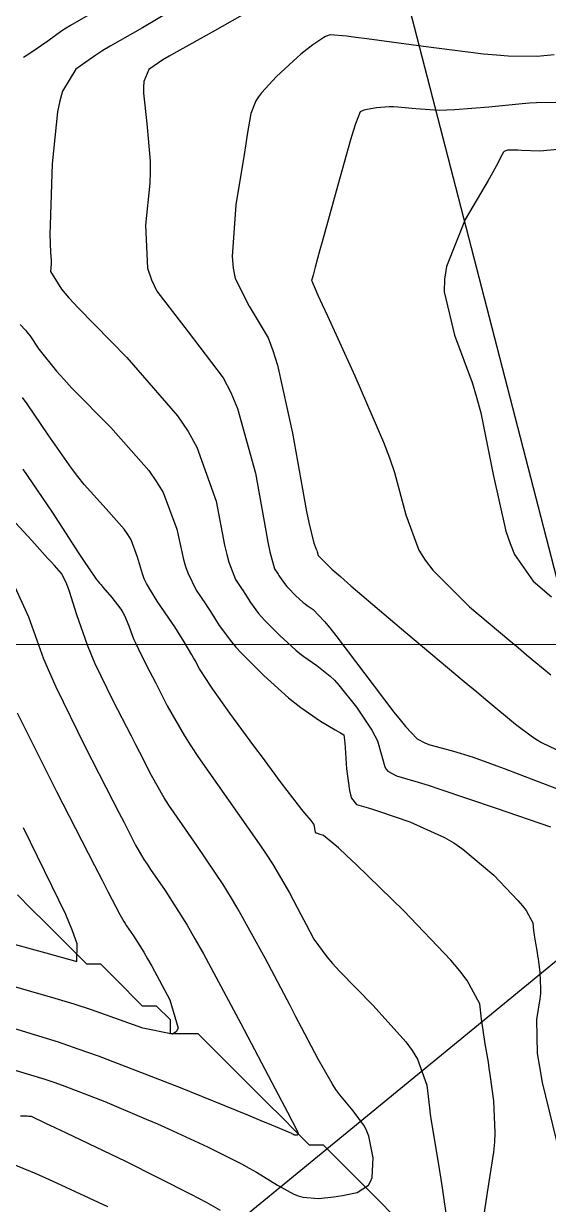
# Model space of a CAD drawing. Header units: metres. Extents: x 837475 to 838479, y 1189012 to 1191015.
# Drawn here: x 837919.4 to 837957.1, y 1190773.6 to 1190858.5 of the extents above; entities that cross this region are included whole.
import ezdxf

# ---------------------------------------------------------------- set-up
doc = ezdxf.new("R2010")
doc.units = ezdxf.units.M
doc.header["$LTSCALE"] = 0.3
doc.layers.add('COORD', color=7, linetype='Continuous', lineweight=20)
for name, color, linetype in [('CORREDORVIA', 70, 'Continuous'), ('COTAS 10', 1, 'Continuous'), ('COTAS INT', 252, 'Continuous'), ('DRENAJE', 5, 'Continuous')]:
    doc.layers.add(name, color=color, linetype=linetype)

msp = doc.modelspace()

# ---------------------------------------------------------------- linework, layer by layer
at = {"layer": 'COORD'}
msp.add_line((837476.514, 1190813.872), (838476.514, 1190813.872), dxfattribs=at)
at = {"layer": 'CORREDORVIA'}
msp.add_lwpolyline([(838157.033, 1190996.193), (838237.174, 1190821.339), (838237.001, 1190602.875), (838240.031, 1190437.198), (838223.537, 1190366.272), (838212.196, 1190288.92), (838221.396, 1189997.878), (837954.545, 1189509.173), (837751.159, 1189231.384), (837593.191, 1189234.399), (837744.487, 1189686.609), (837750.277, 1189933.973), (837723.624, 1190051.525), (837726.092, 1190134.48), (837885.383, 1190229.429), (837983.184, 1190344.12), (837817.554, 1190502.187), (837798.033, 1190660.17), (837963.574, 1190795.982), (837910.676, 1191000.965)], close=True, dxfattribs=at)
at = {"layer": 'COTAS 10'}
for points in [[(837924.034, 1190859.086), (837922.79, 1190858.366), (837922.472, 1190858.164), (837922.166, 1190857.962), (837921.154, 1190857.225), (837919.878, 1190856.354), (837919.405, 1190856.068)], [(837958.061, 1190849.465), (837956.521, 1190849.335), (837955.212, 1190849.385), (837954.942, 1190849.392), (837954.71, 1190849.396), (837954.206, 1190849.388), (837953.998, 1190849.324), (837953.953, 1190849.294), (837953.914, 1190849.258), (837953.821, 1190849.083), (837953.379, 1190848.238), (837953.121, 1190847.779), (837952.803, 1190847.224), (837951.163, 1190844.407), (837949.811, 1190841.032), (837949.674, 1190840.124), (837949.641, 1190839.228), (837950.379, 1190836.09), (837951.665, 1190832.694), (837951.977, 1190831.635), (837952.27, 1190830.525), (837953.168, 1190826.09), (837954.079, 1190822.011), (837954.38, 1190821.125), (837954.702, 1190820.346), (837956.042, 1190818.411), (837957.356, 1190817.308)], [(837919.165, 1190836.879), (837919.563, 1190836.461), (837919.704, 1190836.281), (837919.858, 1190836.072), (837920.526, 1190835.087), (837921.778, 1190833.515), (837922.3, 1190832.936), (837922.897, 1190832.296), (837925.69, 1190829.464), (837928.419, 1190826.375), (837928.976, 1190825.571), (837929.448, 1190824.79), (837930.435, 1190822.156), (837930.909, 1190819.97), (837931.057, 1190819.47), (837931.211, 1190819.017), (837931.831, 1190817.765), (837932.489, 1190816.799), (837932.669, 1190816.526), (837932.847, 1190816.251), (837933.482, 1190815.239), (837934.354, 1190814.062), (837934.683, 1190813.683), (837935.048, 1190813.282), (837936.683, 1190811.64), (837938.452, 1190810.047), (837938.902, 1190809.677), (837939.336, 1190809.338), (837940.76, 1190808.367), (837941.817, 1190807.744), (837942.019, 1190807.625), (837942.182, 1190807.528), (837942.444, 1190807.37), (837942.478, 1190806.99), (837942.496, 1190806.754), (837942.519, 1190806.461), (837942.635, 1190804.929), (837942.829, 1190803.381), (837942.901, 1190803.078), (837942.981, 1190802.828), (837943.337, 1190802.381), (837944.172, 1190802.133), (837944.554, 1190802.009), (837945.002, 1190801.862), (837947.167, 1190801.131), (837949.67, 1190800.004), (837950.332, 1190799.607), (837950.98, 1190799.172), (837953.208, 1190797.296), (837954.939, 1190795.483), (837955.274, 1190795.089), (837955.546, 1190794.742), (837956.007, 1190793.876), (837956.069, 1190793.31), (837956.09, 1190793.151), (837956.113, 1190792.991), (837956.208, 1190792.407), (837956.322, 1190791.726), (837956.356, 1190791.505), (837956.392, 1190791.27), (837956.528, 1190790.305), (837956.578, 1190789.145), (837956.559, 1190788.787), (837956.526, 1190788.413), (837956.286, 1190786.93), (837956.336, 1190784.485), (837956.485, 1190783.506), (837956.692, 1190782.395), (837957.93, 1190777.289)], [(837918.96, 1190808.965), (837921.782, 1190803.301), (837924.521, 1190797.981), (837925.062, 1190796.93), (837925.508, 1190796.063), (837926.333, 1190794.457), (837926.612, 1190793.974), (837926.714, 1190793.815), (837926.827, 1190793.644), (837927.321, 1190792.937), (837928.064, 1190791.758), (837928.334, 1190791.29), (837928.631, 1190790.761), (837929.933, 1190788.339), (837930.536, 1190786.308), (837930.393, 1190786.025), (837930.114, 1190785.865), (837927.987, 1190786.294), (837924.307, 1190787.618), (837923.051, 1190788.021), (837921.691, 1190788.439), (837915.919, 1190790.082)]]:
    msp.add_lwpolyline(points, dxfattribs=at)
at = {"layer": 'COTAS INT'}
for points in [[(837930.733, 1190859.841), (837927.97, 1190858.195), (837925.65, 1190856.88), (837925.108, 1190856.551), (837924.61, 1190856.236), (837923.176, 1190855.228), (837922.216, 1190853.629), (837922.017, 1190852.943), (837921.847, 1190852.151), (837921.473, 1190848.412), (837921.342, 1190844.743), (837921.325, 1190843.994), (837921.316, 1190843.362), (837921.353, 1190842.047), (837921.41, 1190841.496), (837921.413, 1190841.346), (837921.412, 1190841.197), (837921.362, 1190840.667), (837922.15, 1190839.404), (837922.677, 1190838.793), (837923.338, 1190838.068), (837926.839, 1190834.504), (837930.484, 1190830.301), (837931.235, 1190829.172), (837931.875, 1190828.06), (837933.254, 1190824.17), (837933.863, 1190821), (837934.017, 1190820.342), (837934.164, 1190819.778), (837934.643, 1190818.534), (837935.075, 1190817.901), (837935.192, 1190817.722), (837935.309, 1190817.541), (837935.726, 1190816.878), (837936.298, 1190816.106), (837936.513, 1190815.858), (837936.753, 1190815.594), (837937.825, 1190814.517), (837938.985, 1190813.473), (837939.28, 1190813.231), (837939.565, 1190813.008), (837940.498, 1190812.371), (837941.457, 1190811.604), (837941.758, 1190811.299), (837942.073, 1190810.954), (837943.338, 1190809.375), (837944.448, 1190807.714), (837944.666, 1190807.317), (837944.845, 1190806.948), (837945.167, 1190805.845), (837945.372, 1190805.067), (837945.476, 1190804.904), (837945.601, 1190804.763), (837946.226, 1190804.443), (837947.784, 1190803.979), (837948.497, 1190803.749), (837949.333, 1190803.473), (837953.371, 1190802.11), (837957.281, 1190800.761)], [(837935.674, 1190859.4), (837932.981, 1190857.887), (837930.425, 1190856.467), (837929.891, 1190856.157), (837929.434, 1190855.884), (837928.412, 1190855.196), (837928.071, 1190854.325), (837928.042, 1190853.936), (837928.041, 1190853.483), (837928.277, 1190851.313), (837928.518, 1190848.618), (837928.52, 1190847.833), (837928.494, 1190847.033), (837928.17, 1190844.004), (837928.333, 1190840.921), (837928.614, 1190840.087), (837928.999, 1190839.26), (837931.241, 1190836.342), (837933.753, 1190833.041), (837934.307, 1190831.973), (837934.801, 1190830.839), (837936.074, 1190826.183), (837936.817, 1190822.031), (837936.977, 1190821.213), (837937.117, 1190820.539), (837937.455, 1190819.304), (837937.66, 1190819.003), (837937.716, 1190818.918), (837937.772, 1190818.832), (837937.969, 1190818.517), (837938.241, 1190818.15), (837938.343, 1190818.032), (837938.457, 1190817.907), (837938.967, 1190817.395), (837939.518, 1190816.899), (837939.658, 1190816.784), (837939.793, 1190816.678), (837940.237, 1190816.376), (837941.054, 1190815.523), (837941.424, 1190815.071), (837941.857, 1190814.525), (837946.038, 1190809.003), (837946.478, 1190808.448), (837946.856, 1190807.986), (837947.714, 1190807.081), (837948.256, 1190806.795), (837948.434, 1190806.724), (837948.625, 1190806.655), (837949.419, 1190806.435), (837950.304, 1190806.211), (837950.553, 1190806.141), (837950.804, 1190806.068), (837951.723, 1190805.773), (837952.977, 1190805.324), (837953.438, 1190805.153), (837953.948, 1190804.962), (837956.205, 1190804.104), (837958.404, 1190803.246)], [(837957.551, 1190856.257), (837956.328, 1190856.137), (837954.232, 1190856.149), (837953.401, 1190856.213), (837952.461, 1190856.302), (837948.164, 1190856.84), (837944.091, 1190857.401), (837943.293, 1190857.505), (837942.637, 1190857.586), (837941.462, 1190857.693), (837941.122, 1190857.557), (837940.993, 1190857.485), (837940.849, 1190857.399), (837940.203, 1190856.966), (837939.35, 1190856.296), (837939.075, 1190856.061), (837938.783, 1190855.804), (837937.59, 1190854.697), (837936.514, 1190853.529), (837936.297, 1190853.233), (837936.114, 1190852.95), (837935.744, 1190852.03), (837935.494, 1190850.513), (837935.386, 1190849.855), (837935.262, 1190849.093), (837934.677, 1190845.478), (837934.404, 1190841.749), (837934.476, 1190840.915), (837934.613, 1190840.166), (837935.642, 1190838.18), (837936.999, 1190835.914), (837937.343, 1190834.989), (837937.672, 1190833.935), (837938.746, 1190829.056), (837939.578, 1190824.363), (837939.755, 1190823.427), (837939.91, 1190822.649), (837940.276, 1190821.152), (837940.457, 1190820.732), (837940.494, 1190820.633), (837940.527, 1190820.542), (837940.597, 1190820.276), (837941.583, 1190819.295), (837942.193, 1190818.753), (837942.948, 1190818.094), (837946.89, 1190814.738), (837951.076, 1190811.219), (837951.985, 1190810.458), (837952.785, 1190809.79), (837954.773, 1190808.145), (837956, 1190807.232), (837956.32, 1190807.025), (837956.632, 1190806.837), (837957.689, 1190806.324)], [(837957.658, 1190852.82), (837956.281, 1190852.798), (837955.786, 1190852.768), (837955.242, 1190852.727), (837952.865, 1190852.492), (837950.417, 1190852.287), (837949.828, 1190852.265), (837949.277, 1190852.258), (837947.609, 1190852.36), (837946.314, 1190852.495), (837945.998, 1190852.51), (837945.702, 1190852.515), (837944.786, 1190852.449), (837944.121, 1190852.324), (837943.983, 1190852.292), (837943.864, 1190852.261), (837943.599, 1190852.158), (837943.27, 1190851.288), (837943.11, 1190850.774), (837942.921, 1190850.142), (837941.993, 1190846.871), (837941.062, 1190843.509), (837940.872, 1190842.818), (837940.711, 1190842.232), (837940.372, 1190840.985), (837940.249, 1190840.516), (837940.224, 1190840.421), (837940.203, 1190840.34), (837940.159, 1190840.174), (837940.141, 1190840.113), (837940.136, 1190840.098), (837940.13, 1190840.084), (837940.111, 1190840.044), (837940.576, 1190838.971), (837940.876, 1190838.307), (837941.251, 1190837.483), (837943.226, 1190833.183), (837945.283, 1190828.402), (837945.71, 1190827.275), (837946.076, 1190826.233), (837946.882, 1190823.183), (837947.831, 1190820.653), (837948.286, 1190819.939), (837948.825, 1190819.22), (837951.466, 1190816.574), (837954.3, 1190814.195), (837954.961, 1190813.643), (837955.568, 1190813.138), (837957.312, 1190811.702)], [(837952.321, 1190771.64), (837952.749, 1190774.481), (837953.217, 1190777.378), (837953.282, 1190778.108), (837953.32, 1190778.807), (837953.221, 1190781.072), (837952.955, 1190782.956), (837952.886, 1190783.415), (837952.82, 1190783.846), (837952.598, 1190785.176), (837952.411, 1190786.316), (837952.366, 1190786.628), (837952.325, 1190786.938), (837952.203, 1190788.044), (837951.304, 1190789.734), (837950.773, 1190790.412), (837950.12, 1190791.182), (837946.74, 1190794.721), (837943.312, 1190798.069), (837942.628, 1190798.718), (837942.059, 1190799.247), (837940.962, 1190800.152), (837940.671, 1190800.25), (837940.611, 1190800.27), (837940.56, 1190800.286), (837940.448, 1190800.32), (837940.4, 1190800.38), (837940.389, 1190800.414), (837940.38, 1190800.455), (837940.353, 1190800.664), (837940.299, 1190800.906), (837940.272, 1190800.968), (837940.24, 1190801.028), (837940.077, 1190801.226), (837939.634, 1190801.75), (837939.424, 1190802.015), (837939.176, 1190802.333), (837937.966, 1190803.916), (837936.51, 1190805.858), (837936.107, 1190806.402), (837935.703, 1190806.948), (837934.247, 1190808.944), (837933.028, 1190810.658), (837932.774, 1190811.026), (837932.556, 1190811.349), (837932.072, 1190812.132), (837931.751, 1190812.722), (837931.636, 1190812.922), (837931.51, 1190813.139), (837930.959, 1190814.056), (837930.282, 1190815.129), (837930.075, 1190815.444), (837929.861, 1190815.767), (837929.018, 1190816.996), (837928.259, 1190818.257), (837928.096, 1190818.599), (837927.955, 1190818.939), (837927.616, 1190820.142), (837927.145, 1190821.397), (837926.921, 1190821.769), (837926.655, 1190822.152), (837925.355, 1190823.624), (837923.762, 1190825.379), (837923.312, 1190825.939), (837922.858, 1190826.533), (837921.185, 1190828.947), (837919.681, 1190831.163), (837919.334, 1190831.631)], [(837919.369, 1190826.462), (837921.477, 1190823.371), (837923.395, 1190820.416), (837923.771, 1190819.842), (837924.08, 1190819.373), (837924.633, 1190818.56), (837924.875, 1190818.284), (837924.986, 1190818.155), (837925.117, 1190818.002), (837925.753, 1190817.259), (837926.406, 1190816.402), (837926.549, 1190816.178), (837926.674, 1190815.961), (837926.989, 1190815.222), (837927.253, 1190814.465), (837927.347, 1190814.236), (837927.451, 1190813.998), (837927.899, 1190813.068), (837928.491, 1190811.916), (837928.685, 1190811.538), (837928.891, 1190811.134), (837929.744, 1190809.464), (837930.991, 1190807.306), (837931.446, 1190806.594), (837931.948, 1190805.833), (837934.156, 1190802.674), (837936.358, 1190799.538), (837936.856, 1190798.791), (837937.306, 1190798.097), (837938.526, 1190796.032), (837939.343, 1190794.474), (837939.538, 1190794.1), (837939.721, 1190793.751), (837940.269, 1190792.699), (837941.204, 1190791.427), (837941.631, 1190790.939), (837942.129, 1190790.392), (837944.534, 1190787.928), (837946.878, 1190785.319), (837947.338, 1190784.681), (837947.716, 1190784.079), (837948.4, 1190782.212), (837948.581, 1190780.567), (837948.642, 1190780.105), (837948.708, 1190779.641), (837948.987, 1190777.944), (837949.307, 1190776.039), (837949.4, 1190775.444), (837949.494, 1190774.82), (837949.849, 1190772.32)], [(837918.653, 1190783.327), (837920.958, 1190782.622), (837921.66, 1190782.381), (837922.388, 1190782.121), (837925.247, 1190781.016), (837928.227, 1190779.766), (837929.032, 1190779.415), (837929.829, 1190779.061), (837932.631, 1190777.763), (837935.073, 1190776.542), (837935.641, 1190776.237), (837936.163, 1190775.946), (837937.661, 1190775.015), (837938.841, 1190774.357), (837939.162, 1190774.239), (837939.481, 1190774.148), (837940.616, 1190774.052), (837941.723, 1190774.17), (837942.025, 1190774.215), (837942.326, 1190774.264), (837943.394, 1190774.486), (837944.212, 1190775.022), (837944.355, 1190775.271), (837944.461, 1190775.562), (837944.542, 1190776.976), (837944.227, 1190778.527), (837944.084, 1190778.905), (837943.917, 1190779.261), (837943.109, 1190780.361), (837942.135, 1190781.51), (837941.863, 1190781.896), (837941.589, 1190782.312), (837940.588, 1190784.06), (837939.391, 1190786.356), (837938.992, 1190787.118), (837938.565, 1190787.934), (837936.781, 1190791.336), (837934.828, 1190794.863), (837934.295, 1190795.758), (837933.765, 1190796.618), (837931.878, 1190799.429), (837930.241, 1190801.77), (837929.868, 1190802.334), (837929.531, 1190802.862), (837928.607, 1190804.462), (837927.763, 1190806.11), (837927.477, 1190806.669), (837927.168, 1190807.271), (837925.86, 1190809.812), (837924.574, 1190812.481), (837924.277, 1190813.164), (837924.007, 1190813.821), (837923.248, 1190815.992), (837922.719, 1190817.674), (837922.594, 1190818.023), (837922.478, 1190818.322), (837922.135, 1190818.983), (837921.636, 1190819.545), (837921.421, 1190819.782), (837921.174, 1190820.055), (837920.004, 1190821.333), (837918.865, 1190822.584)], [(837918.673, 1190818.275), (837919.775, 1190815.848), (837920.86, 1190812.839), (837921.274, 1190811.862), (837921.737, 1190810.824), (837923.821, 1190806.557), (837925.844, 1190802.626), (837926.269, 1190801.8), (837926.636, 1190801.087), (837927.47, 1190799.459), (837928.072, 1190798.418), (837928.291, 1190798.074), (837928.534, 1190797.707), (837929.599, 1190796.183), (837931.172, 1190793.698), (837931.734, 1190792.725), (837932.351, 1190791.628), (837935.036, 1190786.64), (837937.508, 1190781.932), (837938.386, 1190780.259), (837939.085, 1190778.926), (837939.163, 1190778.725), (837939.166, 1190778.686), (837939.162, 1190778.654), (837939.082, 1190778.597), (837938.965, 1190778.598), (837938.937, 1190778.602), (837938.911, 1190778.607), (837938.835, 1190778.641), (837938.757, 1190778.689), (837938.73, 1190778.704), (837938.7, 1190778.72), (837938.573, 1190778.784), (837937.26, 1190779.326), (837936.482, 1190779.643), (837935.525, 1190780.033), (837930.574, 1190782.047), (837924.813, 1190784.274), (837923.344, 1190784.799), (837921.931, 1190785.284), (837917.286, 1190786.704)], [(837918.731, 1190792.323), (837919.962, 1190791.987), (837921.007, 1190791.701), (837923.244, 1190791.076), (837923.282, 1190792.368), (837922.942, 1190793.29), (837922.45, 1190794.456), (837919.404, 1190800.704)], [(837933.58, 1190773.198), (837932.57, 1190773.761), (837931.47, 1190774.351), (837926.758, 1190776.708), (837922.499, 1190778.746), (837921.684, 1190779.135), (837921.028, 1190779.449), (837919.978, 1190779.949), (837919.85, 1190779.957), (837919.775, 1190779.96), (837919.683, 1190779.964), (837919.209, 1190779.978)], [(837881.868, 1190772.109), (837888.266, 1190774.164), (837893.739, 1190775.736), (837894.9, 1190776.07), (837895.907, 1190776.362), (837898.266, 1190777.052), (837900.668, 1190777.342), (837901.701, 1190777.381), (837902.895, 1190777.401), (837908.54, 1190777.326), (837914.142, 1190777.094), (837915.309, 1190777.016), (837916.31, 1190776.932), (837918.54, 1190776.578), (837920.295, 1190775.863), (837920.997, 1190775.551), (837921.793, 1190775.189), (837925.449, 1190773.47)]]:
    msp.add_lwpolyline(points, dxfattribs=at)
at = {"layer": 'DRENAJE'}
msp.add_polyline3d([(837945.965, 1190772.892, 0), (837944.965, 1190773.892, 0), (837942.966, 1190775.891, 0), (837940.967, 1190777.89, 0), (837939.967, 1190777.89, 0), (837938.967, 1190778.89, 0), (837937.968, 1190779.89, 0), (837936.968, 1190780.889, 0), (837935.968, 1190781.889, 0), (837934.969, 1190782.888, 0), (837933.969, 1190783.888, 0), (837931.97, 1190785.887, 0), (837929.97, 1190785.887, 0), (837929.97, 1190786.887, 0), (837928.971, 1190787.887, 0), (837927.971, 1190787.887, 0), (837925.972, 1190789.886, 0), (837924.972, 1190790.886, 0), (837923.972, 1190790.886, 0), (837922.973, 1190791.885, 0), (837921.973, 1190792.885, 0), (837920.973, 1190793.885, 0), (837919.974, 1190794.884, 0), (837918.974, 1190795.884, 0)], dxfattribs=at)

doc.saveas('drawing.dxf')
